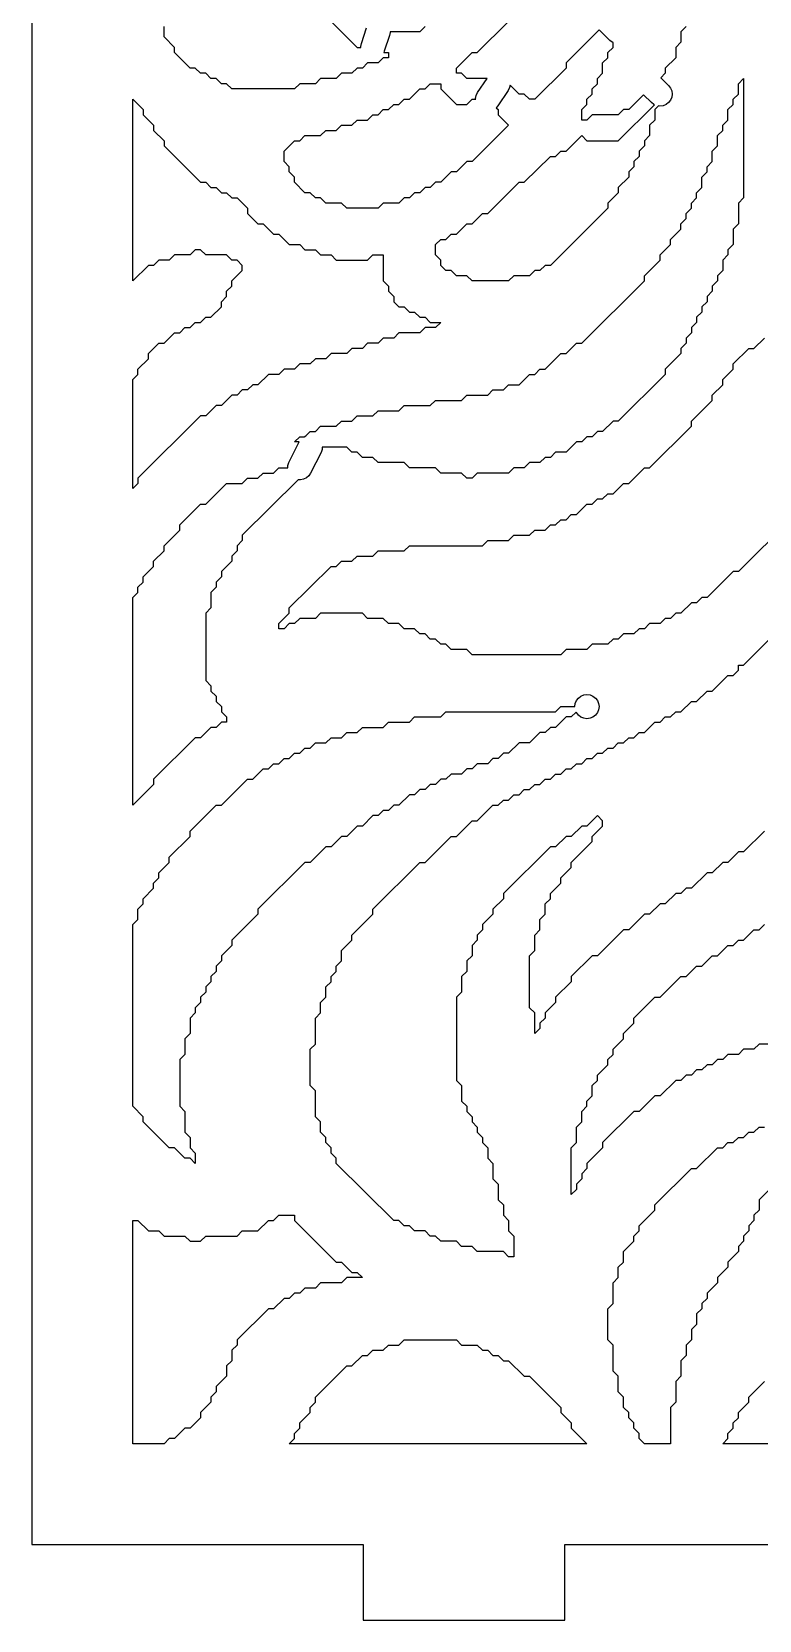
# Model space of a CAD drawing. Header units: millimetres. Extents: x 10 to 410, y 18 to 283.
# Drawn here: x 10 to 38.8, y 21 to 84 of the extents above; entities that cross this region are included whole.
import ezdxf

# ---------------------------------------------------------------- set-up
doc = ezdxf.new("R2010")
doc.units = ezdxf.units.MM
doc.layers.add('CUT', color=1, linetype='Continuous')

msp = doc.modelspace()

# ---------------------------------------------------------------- linework, layer by layer
at = {"layer": 'CUT'}
for points in [[(52.134, 147), (52.134, 144), (31.134, 144), (31.134, 147), (23.134, 147), (23.134, 144), (10, 144), (10, 24), (23.134, 24), (23.134, 21), (31.134, 21), (31.134, 24), (52.134, 24), (52.134, 21), (60.134, 21), (60.134, 24), (73.2679, 24), (73.2679, 144), (60.134, 144), (60.134, 147)], [(17.311937, 57.441176), (17.518933, 57.235294), (17.518933, 57.029412), (17.725929, 56.823529), (17.725929, 56.617647), (17.518933, 56.617647), (17.311937, 56.411765), (17.104941, 56.411765), (16.690949, 56), (16.483953, 56), (14.827984, 54.352941), (14.827984, 54.147059), (14, 53.323529), (14, 61.558824), (14.206996, 61.764706), (14.206996, 61.970588), (14.413992, 62.176471), (14.413992, 62.382353), (14.827984, 62.794118), (14.827984, 63), (15.241976, 63.411765), (15.241976, 63.617647), (15.862965, 64.235294), (15.862965, 64.441176), (16.690949, 65.264706), (16.897945, 65.264706), (17.725929, 66.088235), (18.346917, 66.088235), (18.553913, 66.294118), (18.967906, 66.294118), (19.174902, 66.5), (19.588894, 66.5), (19.79589, 66.705882), (20.146706, 66.705882), (20.153828, 66.803129), (20.195014, 66.921472), (20.604126, 67.735294), (20.416878, 67.735294), (20.623874, 67.941176), (20.796232, 67.941176), (20.863657, 67.973787), (21.037866, 68.147059), (21.244862, 68.147059), (21.451858, 68.352941), (22.072847, 68.352941), (22.279843, 68.558824), (22.693835, 68.558824), (22.900831, 68.764706), (23.521819, 68.764706), (23.728815, 68.970588), (24.556799, 68.970588), (24.763795, 69.176471), (25.798776, 69.176471), (26.005772, 69.382353), (27.040752, 69.382353), (27.247748, 69.588235), (28.075732, 69.588235), (28.282728, 69.794118), (28.696721, 69.794118), (28.903717, 70), (29.317709, 70), (29.731701, 70.411765), (29.938697, 70.411765), (30.145693, 70.617647), (30.352689, 70.617647), (30.973677, 71.235294), (31.180673, 71.235294), (31.594665, 71.647059), (31.801662, 71.647059), (34.285614, 74.117647), (34.285614, 74.323529), (34.906603, 74.941176), (34.906603, 75.147059), (35.320595, 75.558824), (35.320595, 75.764706), (35.734587, 76.176471), (35.734587, 76.382353), (35.941583, 76.588235), (35.941583, 76.794118), (36.148579, 77), (36.148579, 77.205882), (36.355575, 77.411765), (36.355575, 77.617647), (36.562571, 77.823529), (36.562571, 78.235294), (36.769567, 78.441176), (36.769567, 78.647059), (36.976563, 78.852941), (36.976563, 79.264706), (37.183559, 79.470588), (37.183559, 79.882353), (37.390555, 80.088235), (37.390555, 80.294118), (37.597551, 80.5), (37.597551, 80.911765), (37.804547, 81.117647), (37.804547, 81.323529), (38.011543, 81.529412), (38.011543, 81.941176), (38.21854, 82.147059), (38.21854, 77.411765), (38.011543, 77.205882), (38.011543, 76.382353), (37.804547, 76.176471), (37.804547, 75.558824), (37.597551, 75.352941), (37.597551, 75.147059), (37.390555, 74.941176), (37.390555, 74.529412), (37.183559, 74.323529), (37.183559, 74.117647), (36.976563, 73.911765), (36.976563, 73.705882), (36.769567, 73.5), (36.769567, 73.294118), (36.562571, 73.088235), (36.562571, 72.882353), (36.355575, 72.676471), (36.355575, 72.470588), (36.148579, 72.264706), (36.148579, 72.058824), (35.941583, 71.852941), (35.941583, 71.647059), (35.734587, 71.441176), (35.734587, 71.235294), (35.113599, 70.617647), (35.113599, 70.411765), (33.250634, 68.558824), (33.043638, 68.558824), (32.629646, 68.147059), (32.42265, 68.147059), (32.215654, 67.941176), (32.008658, 67.941176), (31.801662, 67.735294), (31.594665, 67.735294), (31.180673, 67.323529), (30.766681, 67.323529), (30.559685, 67.117647), (30.352689, 67.117647), (30.145693, 66.911765), (29.731701, 66.911765), (29.524705, 66.705882), (29.110713, 66.705882), (28.903717, 66.5), (27.66174, 66.5), (27.454744, 66.294118), (27.247748, 66.294118), (27.040752, 66.5), (26.212768, 66.5), (26.005772, 66.705882), (24.970791, 66.705882), (24.763795, 66.911765), (23.728815, 66.911765), (23.521819, 67.117647), (23.107827, 67.117647), (22.900831, 67.323529), (22.693835, 67.323529), (22.486839, 67.529412), (21.515034, 67.529412), (21.507912, 67.432165), (21.466726, 67.313822), (21.052734, 66.490292), (20.982322, 66.386641), (20.887483, 66.304746), (20.774679, 66.250187), (20.651598, 66.226684), (20.562627, 66.2332), (18.346917, 64.029412), (18.346917, 63.823529), (18.139921, 63.617647), (18.139921, 63.411765), (17.932925, 63.205882), (17.932925, 63), (17.518933, 62.588235), (17.518933, 62.382353), (17.311937, 62.176471), (17.311937, 61.970588), (17.104941, 61.764706), (17.104941, 61.147059), (16.897945, 60.941176), (16.897945, 58.264706), (17.104941, 58.058824), (17.104941, 57.852941), (17.311937, 57.647059)], [(20.209882, 75.558824), (20.623874, 75.558824), (20.83087, 75.352941), (21.244862, 75.352941), (21.451858, 75.147059), (21.86585, 75.147059), (22.072847, 74.941176), (23.314823, 74.941176), (23.521819, 75.147059), (23.935811, 75.147059), (23.935811, 74.117647), (24.142807, 73.911765), (24.142807, 73.705882), (24.349803, 73.5), (24.349803, 73.294118), (24.556799, 73.088235), (24.763795, 73.088235), (24.970791, 72.882353), (25.177787, 72.882353), (25.384784, 72.676471), (25.59178, 72.676471), (25.798776, 72.470588), (26.212768, 72.470588), (26.005772, 72.264706), (25.59178, 72.264706), (25.384784, 72.058824), (24.556799, 72.058824), (24.349803, 71.852941), (23.935811, 71.852941), (23.728815, 71.647059), (23.314823, 71.647059), (23.107827, 71.441176), (22.693835, 71.441176), (22.486839, 71.235294), (21.86585, 71.235294), (21.658854, 71.029412), (21.244862, 71.029412), (21.037866, 70.823529), (20.623874, 70.823529), (20.416878, 70.617647), (20.002886, 70.617647), (19.79589, 70.411765), (19.381898, 70.411765), (18.967906, 70), (18.760909, 70), (18.553913, 69.794118), (18.346917, 69.794118), (18.139921, 69.588235), (17.932925, 69.588235), (17.518933, 69.176471), (17.311937, 69.176471), (16.897945, 68.764706), (16.690949, 68.764706), (14.206996, 66.294118), (14.206996, 66.088235), (14, 65.882353), (14, 70.205882), (14.206996, 70.411765), (14.206996, 70.617647), (14.620988, 71.029412), (14.620988, 71.235294), (15.03498, 71.647059), (15.241976, 71.647059), (15.655969, 72.058824), (15.862965, 72.058824), (16.069961, 72.264706), (16.276957, 72.264706), (16.483953, 72.470588), (16.690949, 72.470588), (16.897945, 72.676471), (17.104941, 72.676471), (17.518933, 73.088235), (17.518933, 73.294118), (17.725929, 73.5), (17.725929, 73.705882), (17.932925, 73.911765), (17.932925, 74.117647), (18.346917, 74.529412), (18.346917, 74.735294), (18.139921, 74.941176), (17.932925, 74.941176), (17.725929, 75.147059), (16.897945, 75.147059), (16.690949, 75.352941), (16.483953, 75.352941), (16.276957, 75.147059), (15.655969, 75.147059), (15.448972, 74.941176), (15.03498, 74.941176), (14.827984, 74.735294), (14.620988, 74.735294), (14, 74.117647), (14, 81.323529), (14.413992, 80.911765), (14.413992, 80.705882), (14.827984, 80.294118), (14.827984, 80.088235), (15.241976, 79.676471), (15.241976, 79.470588), (16.690949, 78.029412), (16.897945, 78.029412), (17.104941, 77.823529), (17.311937, 77.823529), (17.518933, 77.617647), (17.725929, 77.617647), (17.932925, 77.411765), (18.139921, 77.411765), (18.553913, 77), (18.553913, 76.794118), (18.967906, 76.382353), (19.174902, 76.382353), (19.588894, 75.970588), (19.79589, 75.970588)], [(24.970791, 53.735294), (24.556799, 53.323529), (24.349803, 53.323529), (24.142807, 53.117647), (23.935811, 53.117647), (23.728815, 52.911765), (23.521819, 52.911765), (23.107827, 52.5), (22.900831, 52.5), (22.486839, 52.088235), (22.279843, 52.088235), (21.86585, 51.676471), (21.658854, 51.676471), (21.037866, 51.058824), (20.83087, 51.058824), (18.967906, 49.205882), (18.967906, 49), (17.932925, 47.970588), (17.932925, 47.764706), (17.518933, 47.352941), (17.518933, 47.147059), (17.311937, 46.941176), (17.311937, 46.735294), (17.104941, 46.529412), (17.104941, 46.323529), (16.897945, 46.117647), (16.897945, 45.911765), (16.690949, 45.705882), (16.690949, 45.5), (16.483953, 45.294118), (16.483953, 45.088235), (16.276957, 44.882353), (16.276957, 44.264706), (16.069961, 44.058824), (16.069961, 43.441176), (15.862965, 43.235294), (15.862965, 41.382353), (16.069961, 41.176471), (16.069961, 40.352941), (16.276957, 40.147059), (16.276957, 39.735294), (16.483953, 39.529412), (16.483953, 39.117647), (16.276957, 39.323529), (16.069961, 39.323529), (15.655969, 39.735294), (15.448972, 39.735294), (14.413992, 40.764706), (14.413992, 40.970588), (14, 41.382353), (14, 48.588235), (14.206996, 48.794118), (14.206996, 49.205882), (14.413992, 49.411765), (14.413992, 49.617647), (14.827984, 50.029412), (14.827984, 50.235294), (15.03498, 50.441176), (15.03498, 50.647059), (15.448972, 51.058824), (15.448972, 51.264706), (16.276957, 52.088235), (16.276957, 52.294118), (17.311937, 53.323529), (17.518933, 53.323529), (18.553913, 54.352941), (18.760909, 54.352941), (19.174902, 54.764706), (19.381898, 54.764706), (19.588894, 54.970588), (19.79589, 54.970588), (20.002886, 55.176471), (20.209882, 55.176471), (20.416878, 55.382353), (20.623874, 55.382353), (20.83087, 55.588235), (21.037866, 55.588235), (21.244862, 55.794118), (21.658854, 55.794118), (21.86585, 56), (22.279843, 56), (22.486839, 56.205882), (22.900831, 56.205882), (23.107827, 56.411765), (23.935811, 56.411765), (24.142807, 56.617647), (24.970791, 56.617647), (25.177787, 56.823529), (26.212768, 56.823529), (26.419764, 57.029412), (30.766681, 57.029412), (30.973677, 57.235294), (31.528658, 57.235294), (31.545013, 57.359527), (31.592965, 57.475294), (31.669246, 57.574705), (31.768658, 57.650986), (31.884424, 57.698939), (32.008658, 57.715294), (32.132891, 57.698939), (32.248658, 57.650986), (32.348069, 57.574705), (32.42435, 57.475294), (32.472302, 57.359527), (32.488658, 57.235294), (32.472302, 57.111061), (32.42435, 56.995294), (32.348069, 56.895883), (32.248658, 56.819602), (32.132891, 56.77165), (32.008658, 56.755294), (31.884424, 56.77165), (31.768658, 56.819602), (31.669246, 56.895883), (31.592965, 56.995294), (31.583453, 57.018259), (31.387669, 56.823529), (31.180673, 56.823529), (30.766681, 56.411765), (30.559685, 56.411765), (30.352689, 56.205882), (30.145693, 56.205882), (29.731701, 55.794118), (29.317709, 55.794118), (28.903717, 55.382353), (28.696721, 55.382353), (28.489725, 55.176471), (28.282728, 55.176471), (28.075732, 54.970588), (27.66174, 54.970588), (27.454744, 54.764706), (27.247748, 54.764706), (27.040752, 54.558824), (26.62676, 54.558824), (26.419764, 54.352941), (26.212768, 54.352941), (26.005772, 54.147059), (25.798776, 54.147059), (25.59178, 53.941176), (25.384784, 53.941176), (25.177787, 53.735294)], [(17.932925, 31.705882), (17.932925, 31.294118), (17.725929, 31.088235), (17.725929, 30.676471), (17.311937, 30.264706), (17.311937, 30.058824), (17.104941, 29.852941), (17.104941, 29.647059), (16.690949, 29.235294), (16.690949, 29.029412), (16.276957, 28.617647), (16.069961, 28.617647), (15.655969, 28.205882), (15.448972, 28.205882), (15.241976, 28), (14, 28), (14, 36.852941), (14.206996, 36.852941), (14.620988, 36.441176), (15.03498, 36.441176), (15.241976, 36.235294), (16.069961, 36.235294), (16.276957, 36.029412), (16.690949, 36.029412), (16.897945, 36.235294), (18.139921, 36.235294), (18.346917, 36.441176), (18.967906, 36.441176), (19.381898, 36.852941), (19.588894, 36.852941), (19.79589, 37.058824), (20.416878, 37.058824), (20.416878, 36.852941), (22.072847, 35.205882), (22.279843, 35.205882), (22.693835, 34.794118), (22.900831, 34.794118), (23.107827, 34.588235), (22.486839, 34.588235), (22.279843, 34.382353), (21.451858, 34.382353), (21.244862, 34.176471), (20.83087, 34.176471), (20.623874, 33.970588), (20.416878, 33.970588), (20.209882, 33.764706), (20.002886, 33.764706), (19.588894, 33.352941), (19.381898, 33.352941), (18.139921, 32.117647), (18.139921, 31.911765)], [(20.623874, 28.617647), (20.623874, 28.823529), (21.037866, 29.235294), (21.037866, 29.441176), (21.244862, 29.647059), (21.244862, 29.852941), (22.486839, 31.088235), (22.693835, 31.088235), (23.107827, 31.5), (23.314823, 31.5), (23.521819, 31.705882), (23.935811, 31.705882), (24.142807, 31.911765), (24.556799, 31.911765), (24.763795, 32.117647), (26.833756, 32.117647), (27.040752, 31.911765), (27.66174, 31.911765), (27.868736, 31.705882), (28.075732, 31.705882), (28.282728, 31.5), (28.489725, 31.5), (28.696721, 31.294118), (28.903717, 31.294118), (29.524705, 30.676471), (29.731701, 30.676471), (30.973677, 29.441176), (30.973677, 29.235294), (31.387669, 28.823529), (31.387669, 28.617647), (32.008658, 28), (20.209882, 28), (20.416878, 28.205882), (20.416878, 28.411765)]]:
    msp.add_lwpolyline(points, close=True, dxfattribs=at)
for points in [[(25.59178, 84.205882), (25.384784, 84), (24.205854, 84), (24.207905, 83.970464), (24.183936, 83.847472), (23.97694, 83.229825), (23.950885, 83.176471), (24.142807, 83.176471), (24.142807, 82.970588), (23.935811, 82.970588), (23.728815, 82.764706), (23.314823, 82.764706), (23.107827, 82.558824), (22.900831, 82.558824), (22.693835, 82.352941), (22.279843, 82.352941), (22.072847, 82.147059), (21.451858, 82.147059), (21.244862, 81.941176), (20.623874, 81.941176), (20.416878, 81.735294), (17.932925, 81.735294), (17.725929, 81.941176), (17.518933, 81.941176), (17.311937, 82.147059), (17.104941, 82.147059), (16.897945, 82.352941), (16.690949, 82.352941), (16.483953, 82.558824), (16.276957, 82.558824), (15.655969, 83.176471), (15.655969, 83.382353), (15.241976, 83.794118), (15.241976, 84.205882)], [(32.496553, 84.073506), (31.180673, 82.764706), (31.180673, 82.558824), (29.938697, 81.323529), (29.731701, 81.323529), (29.524705, 81.529412), (29.317709, 81.529412), (28.96322, 81.881993), (28.944027, 81.786228), (28.888444, 81.673926), (28.474452, 81.056279), (28.413781, 80.987299), (28.489725, 80.911765), (28.489725, 80.705882), (28.903717, 80.294118), (27.454744, 78.852941), (27.247748, 78.852941), (26.833756, 78.441176), (26.62676, 78.441176), (26.212768, 78.029412), (26.005772, 78.029412), (25.798776, 77.823529), (25.59178, 77.823529), (25.384784, 77.617647), (25.177787, 77.617647), (24.970791, 77.411765), (24.763795, 77.411765), (24.556799, 77.205882), (23.935811, 77.205882), (23.728815, 77), (22.486839, 77), (22.279843, 77.205882), (21.658854, 77.205882), (21.451858, 77.411765), (21.244862, 77.411765), (21.037866, 77.617647), (20.83087, 77.617647), (20.416878, 78.029412), (20.416878, 78.235294), (20.209882, 78.441176), (20.209882, 78.647059), (20.002886, 78.852941), (20.002886, 79.264706), (20.416878, 79.676471), (20.623874, 79.676471), (20.83087, 79.882353), (21.451858, 79.882353), (21.658854, 80.088235), (22.072847, 80.088235), (22.279843, 80.294118), (22.693835, 80.294118), (22.900831, 80.5), (23.314823, 80.5), (23.521819, 80.705882), (23.728815, 80.705882), (23.935811, 80.911765), (24.142807, 80.911765), (24.349803, 81.117647), (24.556799, 81.117647), (24.763795, 81.323529), (24.970791, 81.323529), (25.384784, 81.735294), (25.59178, 81.735294), (25.798776, 81.941176), (26.212768, 81.941176), (26.212768, 81.735294), (26.833756, 81.117647), (27.247748, 81.117647), (27.454744, 81.323529), (27.598862, 81.323529), (27.596806, 81.355616), (27.62143, 81.478478), (27.677013, 81.59078), (28.049872, 82.147059), (27.247748, 82.147059), (27.040752, 82.352941), (26.833756, 82.352941), (26.833756, 82.558824), (27.454744, 83.176471), (27.66174, 83.176471), (28.903717, 84.411765)], [(21.86585, 84.411765), (22.900831, 83.382353), (23.04478, 83.382353), (23.042729, 83.411889), (23.066698, 83.534881), (23.273694, 84.152528)], [(35.941583, 84.205882), (35.734587, 84), (35.734587, 83.588235), (35.527591, 83.382353), (35.527591, 82.970588), (35.113599, 82.558824), (35.113599, 82.352941), (34.938109, 82.178396), (35.246928, 81.867906), (35.322941, 81.76829), (35.37058, 81.652394), (35.386601, 81.528117), (35.36991, 81.403928), (35.321646, 81.288291), (35.245097, 81.189086), (35.14548, 81.113074), (35.029585, 81.065434), (34.905308, 81.049414), (34.846012, 81.057383), (34.699606, 80.911765), (34.699606, 80.5), (34.49261, 80.294118), (34.49261, 79.882353), (34.285614, 79.676471), (34.285614, 79.470588), (34.078618, 79.264706), (34.078618, 79.058824), (33.871622, 78.852941), (33.871622, 78.647059), (33.664626, 78.441176), (33.664626, 78.235294), (33.250634, 77.823529), (33.250634, 77.617647), (32.836642, 77.205882), (32.836642, 77), (30.559685, 74.735294), (30.352689, 74.735294), (30.145693, 74.529412), (29.938697, 74.529412), (29.731701, 74.323529), (29.110713, 74.323529), (28.903717, 74.117647), (27.454744, 74.117647), (27.247748, 74.323529), (26.833756, 74.323529), (26.62676, 74.529412), (26.419764, 74.529412), (26.212768, 74.735294), (26.212768, 74.941176), (26.005772, 75.147059), (26.005772, 75.558824), (26.212768, 75.764706), (26.419764, 75.764706), (26.62676, 75.970588), (26.833756, 75.970588), (27.247748, 76.382353), (27.454744, 76.382353), (27.868736, 76.794118), (28.075732, 76.794118), (29.317709, 78.029412), (29.524705, 78.029412), (30.559685, 79.058824), (30.766681, 79.058824), (30.973677, 79.264706), (31.180673, 79.264706), (31.801662, 79.882353), (32.008658, 79.676471), (33.250634, 79.676471), (34.687198, 81.105305), (34.665482, 81.114368), (34.566277, 81.190917), (34.257458, 81.501407), (33.664626, 80.911765), (33.45763, 80.911765), (33.250634, 80.705882), (32.215654, 80.705882), (32.008658, 80.5), (31.801662, 80.5), (31.801662, 80.911765), (32.008658, 81.117647), (32.008658, 81.323529), (32.215654, 81.529412), (32.215654, 81.735294), (32.42265, 81.941176), (32.42265, 82.147059), (32.629646, 82.352941), (32.629646, 82.764706), (32.836642, 82.970588), (32.836642, 83.176471), (33.043638, 83.382353), (33.043638, 83.570557), (33.011756, 83.583662), (32.91214, 83.659674), (32.498147, 84.071439)], [(40.081504, 64.647059), (38.011543, 62.588235), (37.804547, 62.588235), (36.769567, 61.558824), (36.562571, 61.558824), (36.355575, 61.352941), (36.148579, 61.352941), (35.734587, 60.941176), (35.527591, 60.941176), (35.320595, 60.735294), (35.113599, 60.735294), (34.906603, 60.529412), (34.49261, 60.529412), (34.285614, 60.323529), (34.078618, 60.323529), (33.871622, 60.117647), (33.45763, 60.117647), (33.250634, 59.911765), (33.043638, 59.911765), (32.836642, 59.705882), (32.215654, 59.705882), (32.008658, 59.5), (31.180673, 59.5), (30.973677, 59.294118), (27.454744, 59.294118), (27.247748, 59.5), (26.62676, 59.5), (26.419764, 59.705882), (26.212768, 59.705882), (26.005772, 59.911765), (25.798776, 59.911765), (25.59178, 60.117647), (25.384784, 60.117647), (25.177787, 60.323529), (24.763795, 60.323529), (24.556799, 60.529412), (24.142807, 60.529412), (23.935811, 60.735294), (23.314823, 60.735294), (23.107827, 60.941176), (21.451858, 60.941176), (21.244862, 60.735294), (20.623874, 60.735294), (20.416878, 60.529412), (20.209882, 60.529412), (20.002886, 60.323529), (19.79589, 60.323529), (19.79589, 60.529412), (20.209882, 60.941176), (20.209882, 61.147059), (21.86585, 62.794118), (22.072847, 62.794118), (22.279843, 63), (22.693835, 63), (22.900831, 63.205882), (23.521819, 63.205882), (23.728815, 63.411765), (24.763795, 63.411765), (24.970791, 63.617647), (27.868736, 63.617647), (28.075732, 63.823529), (28.903717, 63.823529), (29.110713, 64.029412), (29.731701, 64.029412), (29.938697, 64.235294), (30.352689, 64.235294), (30.559685, 64.441176), (30.766681, 64.441176), (30.973677, 64.647059), (31.180673, 64.647059), (31.387669, 64.852941), (31.594665, 64.852941), (32.008658, 65.264706), (32.215654, 65.264706), (32.42265, 65.470588), (32.629646, 65.470588), (32.836642, 65.676471), (33.043638, 65.676471), (33.45763, 66.088235), (33.664626, 66.088235), (34.285614, 66.705882), (34.49261, 66.705882), (36.148579, 68.352941), (36.148579, 68.558824), (36.976563, 69.382353), (36.976563, 69.588235), (37.390555, 70), (37.390555, 70.205882), (37.804547, 70.617647), (37.804547, 70.823529), (38.425536, 71.441176), (38.632532, 71.441176), (39.046524, 71.852941)], [(39.046524, 52.294118), (38.21854, 51.470588), (38.011543, 51.470588), (37.597551, 51.058824), (37.390555, 51.058824), (36.976563, 50.647059), (36.769567, 50.647059), (36.148579, 50.029412), (35.941583, 50.029412), (35.734587, 49.823529), (35.527591, 49.823529), (35.113599, 49.411765), (34.906603, 49.411765), (34.49261, 49), (34.285614, 49), (33.664626, 48.382353), (33.45763, 48.382353), (32.42265, 47.352941), (32.215654, 47.352941), (31.387669, 46.529412), (31.387669, 46.323529), (30.766681, 45.705882), (30.766681, 45.5), (30.352689, 45.088235), (30.352689, 44.882353), (30.145693, 44.676471), (30.145693, 44.470588), (29.938697, 44.264706), (29.938697, 45.088235), (29.731701, 45.294118), (29.731701, 47.352941), (29.938697, 47.558824), (29.938697, 48.176471), (30.145693, 48.382353), (30.145693, 48.794118), (30.352689, 49), (30.352689, 49.411765), (30.559685, 49.617647), (30.559685, 49.823529), (30.973677, 50.235294), (30.973677, 50.441176), (31.387669, 50.852941), (31.387669, 51.058824), (32.215654, 51.882353), (32.215654, 52.088235), (32.629646, 52.5), (32.629646, 52.705882), (32.42265, 52.911765), (32.008658, 52.5), (31.801662, 52.5), (31.387669, 52.088235), (31.180673, 52.088235), (30.766681, 51.676471), (30.559685, 51.676471), (28.696721, 49.823529), (28.696721, 49.617647), (28.282728, 49.205882), (28.282728, 49), (27.868736, 48.588235), (27.868736, 48.382353), (27.66174, 48.176471), (27.66174, 47.970588), (27.454744, 47.764706), (27.454744, 47.352941), (27.247748, 47.147059), (27.247748, 46.735294), (27.040752, 46.529412), (27.040752, 45.911765), (26.833756, 45.705882), (26.833756, 42.411765), (27.040752, 42.205882), (27.040752, 41.588235), (27.247748, 41.382353), (27.247748, 41.176471), (27.454744, 40.970588), (27.454744, 40.764706), (27.66174, 40.558824), (27.66174, 40.352941), (27.868736, 40.147059), (27.868736, 39.941176), (28.075732, 39.735294), (28.075732, 39.323529), (28.282728, 39.117647), (28.282728, 38.5), (28.489725, 38.294118), (28.489725, 37.676471), (28.696721, 37.470588), (28.696721, 37.058824), (28.903717, 36.852941), (28.903717, 36.441176), (29.110713, 36.235294), (29.110713, 35.411765), (28.903717, 35.411765), (28.696721, 35.617647), (27.66174, 35.617647), (27.454744, 35.823529), (27.040752, 35.823529), (26.833756, 36.029412), (26.212768, 36.029412), (26.005772, 36.235294), (25.798776, 36.235294), (25.59178, 36.441176), (25.177787, 36.441176), (24.970791, 36.647059), (24.763795, 36.647059), (24.556799, 36.852941), (24.349803, 36.852941), (22.072847, 39.117647), (22.072847, 39.323529), (21.86585, 39.529412), (21.86585, 39.735294), (21.658854, 39.941176), (21.658854, 40.147059), (21.451858, 40.352941), (21.451858, 40.764706), (21.244862, 40.970588), (21.244862, 42), (21.037866, 42.205882), (21.037866, 43.647059), (21.244862, 43.852941), (21.244862, 44.882353), (21.451858, 45.088235), (21.451858, 45.5), (21.658854, 45.705882), (21.658854, 46.117647), (21.86585, 46.323529), (21.86585, 46.529412), (22.072847, 46.735294), (22.072847, 46.941176), (22.279843, 47.147059), (22.279843, 47.558824), (22.693835, 47.970588), (22.693835, 48.176471), (23.521819, 49), (23.521819, 49.205882), (25.384784, 51.058824), (25.59178, 51.058824), (26.62676, 52.088235), (26.833756, 52.088235), (27.454744, 52.705882), (27.66174, 52.705882), (28.282728, 53.323529), (28.489725, 53.323529), (28.696721, 53.529412), (28.903717, 53.529412), (29.110713, 53.735294), (29.317709, 53.735294), (29.524705, 53.941176), (29.731701, 53.941176), (29.938697, 54.147059), (30.145693, 54.147059), (30.352689, 54.352941), (30.559685, 54.352941), (30.766681, 54.558824), (30.973677, 54.558824), (31.180673, 54.764706), (31.387669, 54.764706), (31.594665, 54.970588), (31.801662, 54.970588), (32.008658, 55.176471), (32.215654, 55.176471), (32.42265, 55.382353), (32.629646, 55.382353), (32.836642, 55.588235), (33.043638, 55.588235), (33.250634, 55.794118), (33.45763, 55.794118), (33.664626, 56), (33.871622, 56), (34.078618, 56.205882), (34.285614, 56.205882), (34.699606, 56.617647), (34.906603, 56.617647), (35.113599, 56.823529), (35.320595, 56.823529), (35.527591, 57.029412), (35.734587, 57.029412), (36.148579, 57.441176), (36.355575, 57.441176), (36.769567, 57.852941), (36.976563, 57.852941), (37.597551, 58.470588), (37.804547, 58.470588), (38.011543, 58.676471), (38.011543, 58.882353), (38.21854, 58.882353), (40.495496, 61.147059)], [(39.667512, 43.852941), (38.839528, 43.852941), (38.632532, 43.647059), (38.21854, 43.647059), (38.011543, 43.441176), (37.597551, 43.441176), (37.390555, 43.235294), (37.183559, 43.235294), (36.976563, 43.029412), (36.769567, 43.029412), (36.562571, 42.823529), (36.355575, 42.823529), (36.148579, 42.617647), (35.941583, 42.617647), (35.734587, 42.411765), (35.527591, 42.411765), (34.906603, 41.794118), (34.699606, 41.794118), (34.078618, 41.176471), (33.871622, 41.176471), (32.629646, 39.941176), (32.629646, 39.735294), (32.008658, 39.117647), (32.008658, 38.911765), (31.801662, 38.705882), (31.801662, 38.5), (31.594665, 38.294118), (31.594665, 38.088235), (31.387669, 37.882353), (31.387669, 39.735294), (31.594665, 39.941176), (31.594665, 40.558824), (31.801662, 40.764706), (31.801662, 41.176471), (32.008658, 41.382353), (32.008658, 41.588235), (32.215654, 41.794118), (32.215654, 42.205882), (32.42265, 42.411765), (32.42265, 42.617647), (32.836642, 43.029412), (32.836642, 43.235294), (33.043638, 43.441176), (33.043638, 43.647059), (33.45763, 44.058824), (33.45763, 44.264706), (33.871622, 44.676471), (33.871622, 44.882353), (34.699606, 45.705882), (34.906603, 45.705882), (35.734587, 46.529412), (35.941583, 46.529412), (36.355575, 46.941176), (36.562571, 46.941176), (36.976563, 47.352941), (37.183559, 47.352941), (37.597551, 47.764706), (37.804547, 47.764706), (38.011543, 47.970588), (38.21854, 47.970588), (38.632532, 48.382353), (38.839528, 48.382353), (39.046524, 48.588235)], [(39.25352, 38.088235), (38.839528, 37.676471), (38.839528, 37.264706), (38.632532, 37.058824), (38.632532, 36.852941), (38.425536, 36.647059), (38.425536, 36.441176), (38.21854, 36.235294), (38.21854, 36.029412), (38.011543, 35.823529), (38.011543, 35.617647), (37.597551, 35.205882), (37.597551, 35), (37.183559, 34.588235), (37.183559, 34.382353), (36.769567, 33.970588), (36.769567, 33.764706), (36.562571, 33.558824), (36.562571, 33.352941), (36.355575, 33.147059), (36.355575, 32.735294), (36.148579, 32.529412), (36.148579, 32.117647), (35.941583, 31.911765), (35.941583, 31.5), (35.734587, 31.294118), (35.734587, 30.676471), (35.527591, 30.470588), (35.527591, 29.647059), (35.320595, 29.441176), (35.320595, 28), (34.285614, 28), (34.078618, 28.205882), (34.078618, 28.411765), (33.871622, 28.617647), (33.871622, 28.823529), (33.664626, 29.029412), (33.664626, 29.235294), (33.45763, 29.441176), (33.45763, 29.852941), (33.250634, 30.058824), (33.250634, 30.676471), (33.043638, 30.882353), (33.043638, 31.911765), (32.836642, 32.117647), (32.836642, 33.352941), (33.043638, 33.558824), (33.043638, 34.382353), (33.250634, 34.588235), (33.250634, 35), (33.45763, 35.205882), (33.45763, 35.617647), (33.871622, 36.029412), (33.871622, 36.235294), (34.078618, 36.441176), (34.078618, 36.647059), (34.699606, 37.264706), (34.699606, 37.470588), (36.148579, 38.911765), (36.355575, 38.911765), (37.183559, 39.735294), (37.390555, 39.735294), (37.597551, 39.941176), (37.804547, 39.941176), (38.011543, 40.147059), (38.21854, 40.147059), (38.425536, 40.352941), (38.632532, 40.352941), (38.839528, 40.558824), (39.046524, 40.558824)], [(54.364233, 28), (37.390555, 28), (37.597551, 28.205882), (37.597551, 28.411765), (37.804547, 28.617647), (37.804547, 28.823529), (38.011543, 29.029412), (38.011543, 29.235294), (38.425536, 29.647059), (38.425536, 29.852941), (39.046524, 30.470588)]]:
    msp.add_lwpolyline(points, dxfattribs=at)

doc.saveas('drawing.dxf')
